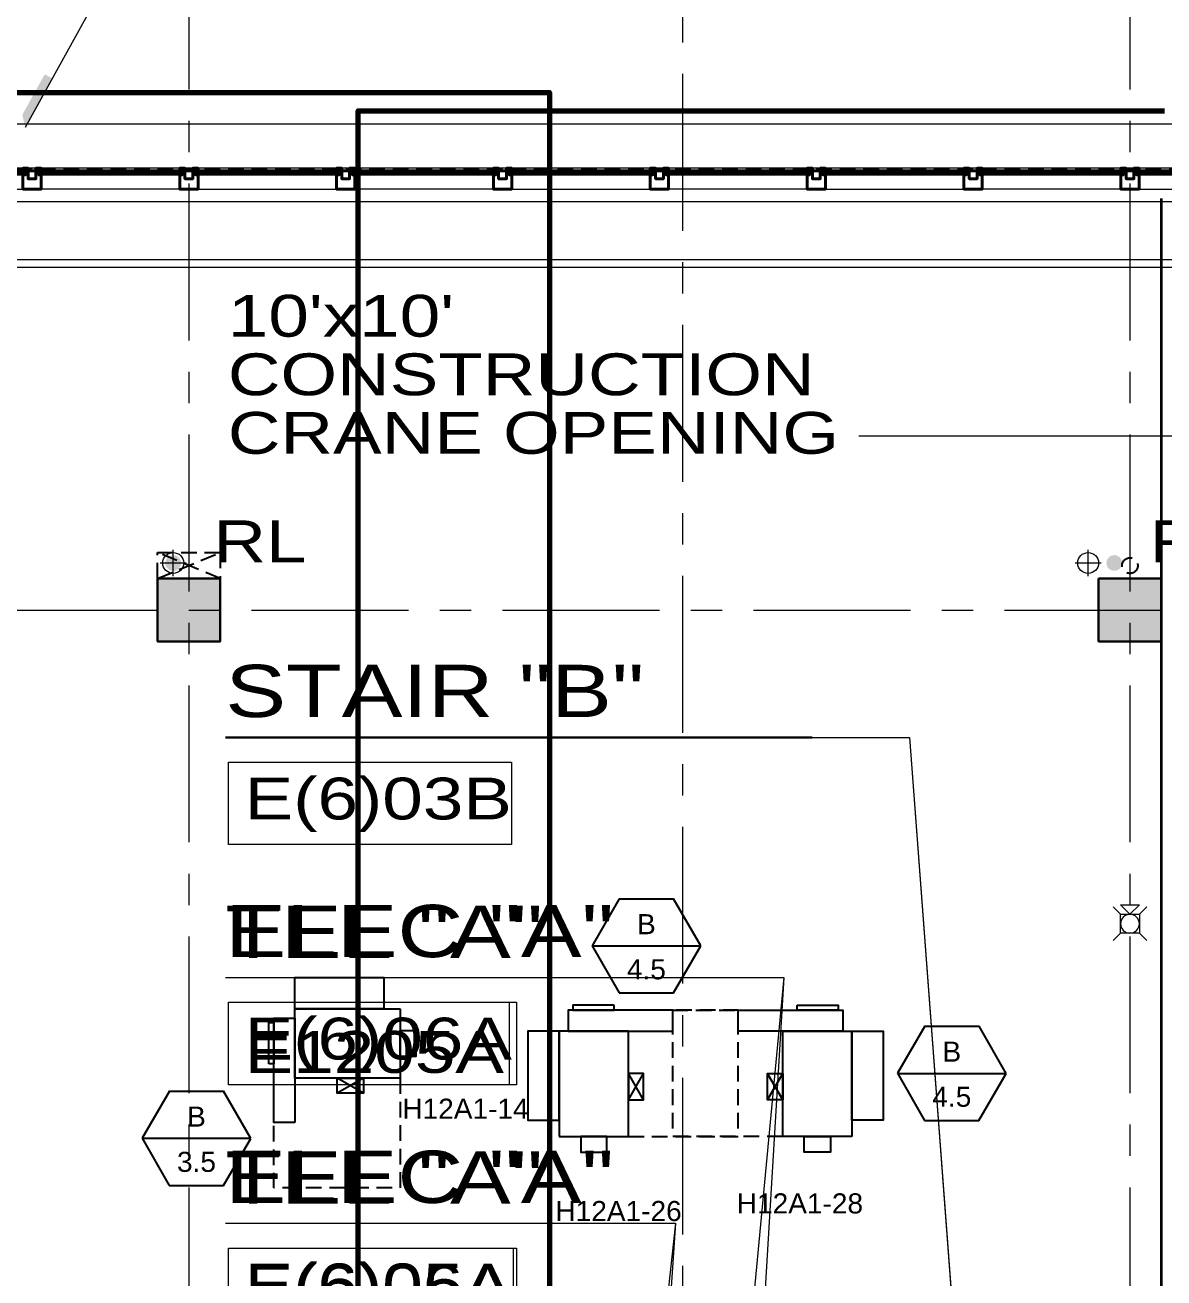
# Model space of a CAD drawing. Header units: inches. Extents: x -26575 to 27, y -11337 to 2257.
# Drawn here: x -23643.7 to -23208, y 1118.6 to 1597.9 of the extents above; entities that cross this region are included whole.
import ezdxf
from ezdxf.enums import TextEntityAlignment as Align

# ---------------------------------------------------------------- set-up
doc = ezdxf.new("R2010")
doc.units = ezdxf.units.IN
doc.header["$LTSCALE"] = 48
doc.header["$MEASUREMENT"] = 0
for name, pattern in [('A106$0$CENTER', [2, 1.25, -0.25, 0.25, -0.25]), ('A112$0$CENTER', [2, 1.25, -0.25, 0.25, -0.25]), ('HIDDEN2', [0.1875, 0.125, -0.0625]), ('NB - 12th floor_plan$0$HIDDEN2', [0.1875, 0.125, -0.0625])]:
    doc.linetypes.add(name, pattern=pattern)
for name, color, linetype in [('A106$0$A-ANNO-PATT-1-12', 8, 'Continuous'), ('A106$0$A-ANNO-PATT-2-12', 8, 'Continuous'), ('A106$0$A-ANNO-TEXT', 8, 'Continuous'), ('A106$0$A-AREA-IDEN', 8, 'Continuous'), ('A106$0$A-COLS-COL2-12', 8, 'Continuous'), ('A106$0$A-FLOR-AWNG', 8, 'Continuous'), ('A106$0$A-FLOR-SLAB', 8, 'Continuous'), ('A106$0$A-FLOR-SLEEVE', 8, 'Continuous'), ('A106$0$A-FLOR-SLEEVE-4-12', 8, 'Continuous'), ('A106$0$A-GLAZ', 8, 'Continuous'), ('A106$0$A-GRID-GRDP0-15', 8, 'Continuous'), ('A106$0$A-ROOF-LEAD-3-12', 8, 'Continuous'), ('A106$0$A-ROOF-LEAD-4-12', 8, 'Continuous'), ('A106$0$C-PROP', 8, 'Continuous'), ('A112$0$A-ANNO-IDEN', 8, 'Continuous'), ('A112$0$A-ANNO-PATT-1-12', 8, 'Continuous'), ('A112$0$A-ANNO-PATT-2-12', 8, 'Continuous'), ('A112$0$A-COLS-COL1-12', 8, 'Continuous'), ('A112$0$A-COLS-COL2-12', 8, 'Continuous'), ('A112$0$A-FLOR-AWNG', 8, 'Continuous'), ('A112$0$A-FLOR-SLAB', 8, 'Continuous'), ('A112$0$A-FLOR-SLEEVE', 8, 'Continuous'), ('A112$0$A-FLOR-SLEEVE-4-12', 8, 'Continuous'), ('A112$0$A-GLAZ', 8, 'Continuous'), ('A112$0$A-GRID-GRDP0-15', 8, 'Continuous'), ('A112$0$A-ROOF-LEAD-3-12', 8, 'A112$0$CENTER'), ('A112$0$A-ROOF-LEAD-4-12', 8, 'Continuous'), ('A112$0$C-PROP', 8, 'Continuous'), ('A612$0$A-CLNG-SFFT', 8, 'Continuous'), ('A612$0$A-COLS-COL1-12', 8, 'Continuous'), ('A612$0$A-FLOR-SLEEVE', 8, 'Continuous'), ('A612$0$br612 - Level 37', 8, 'Continuous'), ('ANNTEXT', 6, 'Continuous'), ('E-FIRE', 234, 'Continuous'), ('E-Powr-Circ', 232, 'Continuous'), ('M-HVAC-blck', 6, 'Continuous'), ('M-HVAC-clrn', 1, 'HIDDEN2'), ('M-HVAC-EQPM-FPTD', 94, 'Continuous'), ('M-HVAC-FUTR', 4, 'HIDDEN2'), ('M-HVAC-Supp', 93, 'Continuous'), ('M-HVAC-TEXT', 6, 'Continuous'), ('NB - 12th floor_plan$0$STCCOLS1', 1, 'NB - 12th floor_plan$0$HIDDEN2'), ('NB - 12th floor_plan$0$STFIN1', 1, 'NB - 12th floor_plan$0$HIDDEN2'), ('NB - 12th floor_plan$0$STPJ', 1, 'NB - 12th floor_plan$0$HIDDEN2'), ('NB - 12th floor_plan$0$STWETSTACK', 1, 'NB - 12th floor_plan$0$HIDDEN2'), ('XREF', 7, 'Continuous')]:
    doc.layers.add(name, color=color, linetype=linetype)
doc.layers.add('E-Fire-Covr', color=240, linetype='Continuous', lineweight=70, plot=False)
doc.styles.add('A106$0$Arial', font='arial.ttf', dxfattribs={"height": 0.07683851047904193})
doc.styles.add('A106$0$style-Arial', font='arial.ttf')
doc.styles.add('A112$0$Arial', font='arial.ttf', dxfattribs={"height": 0.07683851047904193})
doc.styles.add('M08', font='arial.ttf', dxfattribs={"height": 7.68})

# ---------------------------------------------------------------- blocks, each defined once
blk = doc.blocks.new('A106$0$CW10')
at = {"layer": 'A106$0$A-GLAZ', "linetype": 'Continuous', "lineweight": 40}
for p, q in [((-117.2497108100833, 5.749999999999318), (-117.2497108100833, 6.999999999999318)), ((-117.2497108100833, 6.999999999999318), (-62.74971081008334, 6.999999999999091)), ((-117.2497108100833, 5.749999999999318), (-62.74971081008334, 5.749999999999091)), ((-62.74971081008334, 5.749999999999091), (-62.74971081008334, 6.999999999999091)), ((-2.750289189909381, 7.000000000000455), (-57.25028918990574, 6.999999999998636)), ((-57.25028918990574, 5.749999999998636), (-57.25028918990574, 6.999999999998636)), ((-2.750289189909381, 5.750000000000455), (-57.25028918990574, 5.749999999998636)), ((-2.750289189909381, 5.750000000000455), (-2.750289189909381, 7.000000000000455))]:
    blk.add_line(p, q, dxfattribs=at)
at = {"layer": 'A106$0$A-GLAZ', "linetype": 'Continuous', "lineweight": 0}
for p, q in [((-117.2497108100833, 6.749999999999318), (-62.74971081008334, 6.749999999999091)), ((-117.2497108100833, 6.249999999999318), (-62.74971081008334, 6.249999999999091)), ((-2.750289189909381, 6.750000000000455), (-57.25028918990574, 6.749999999998636)), ((-2.750289189909381, 6.250000000000455), (-57.25028918990574, 6.249999999998636)), ((-3.500289189887553, 4.547473508864641e-13), (-56.50028918990574, -1.364242052659392e-12)), ((-116.4997108100833, -1.364242052659392e-12), (-63.49971081008334, -1.364242052659392e-12))]:
    blk.add_line(p, q, dxfattribs=at)
at = {"layer": 'A106$0$A-GLAZ', "linetype": 'Continuous', "lineweight": 40, "flags": 128}
for points in [[(-119.9999999999964, 3.999999999999318), (-118.4997108100833, 3.999999999999318), (-118.4997108100833, 7.999999999999318), (-116.4997108100833, 7.999999999999318), (-116.4997108100833, 7.249999999999318), (-117.4997108100833, 7.249999999999318), (-117.4997108100833, 5.499999999999318), (-116.4997108100833, 5.499999999999318), (-116.4997108100833, -1.364242052659392e-12), (-119.9999999999964, -6.821210263296962e-13)], [(-59.99999999999636, 3.999999999998636), (-61.49971081008334, 3.999999999998636), (-61.49971081008334, 7.999999999999091), (-63.49971081008334, 7.999999999999091), (-63.49971081008334, 7.249999999999091), (-62.49971081008334, 7.249999999999091), (-62.49971081008334, 5.499999999999091), (-63.49971081008334, 5.499999999999091), (-63.49971081008334, -1.364242052659392e-12), (-59.99999999999636, -1.364242052659392e-12)], [(-59.99999999999636, 3.999999999998636), (-58.50028918990574, 3.999999999998636), (-58.50028918990574, 7.999999999998636), (-56.50028918990574, 7.999999999998636), (-56.50028918990574, 7.249999999998636), (-57.50028918990574, 7.249999999998636), (-57.50028918990574, 5.499999999998636), (-56.50028918990574, 5.499999999998636), (-56.50028918990574, -1.364242052659392e-12), (-59.99999999999636, -1.364242052659392e-12)], [(0, 4.000000000000455), (-1.500289189909381, 4.000000000000455), (-1.500289189909381, 8.000000000000455), (-3.500289189887553, 8.000000000000455), (-3.500289189887553, 7.250000000000455), (-2.500289189909381, 7.250000000000455), (-2.500289189909381, 5.500000000000455), (-3.500289189887553, 5.500000000000455), (-3.500289189887553, 4.547473508864641e-13), (0, 0)]]:
    blk.add_lwpolyline(points, dxfattribs=at)
blk = doc.blocks.new('*D596', base_point=(8.205070844269358e-05, -2.758229538812884e-05))
at = {"layer": 'A106$0$A-FLOR-SLEEVE-4-12', "linetype": 'Continuous', "lineweight": 0}
for p, q in [((8.205070844269358e-05, -5.000027582295388), (8.205070844269358e-05, 4.999972417704612)), ((-4.999917949291557, -2.758229538812884e-05), (5.000082050708443, -2.758229538812884e-05))]:
    blk.add_line(p, q, dxfattribs=at)
blk = doc.blocks.new('*U595')
at = {"layer": 'A106$0$A-FLOR-SLEEVE-4-12', "linetype": 'Continuous', "lineweight": 13}
blk.add_circle((8.205070844269358e-05, -2.758229538812884e-05), 4, dxfattribs=at)
at = {"layer": 'A106$0$A-FLOR-SLEEVE-4-12', "linetype": 'Continuous', "lineweight": 0}
blk.add_blockref('*D596', (8.205070844269358e-05, -2.758229538812884e-05), dxfattribs=at)
blk = doc.blocks.new('*D358', base_point=(8.205070844269358e-05, -2.7582295274442e-05))
at = {"layer": 'A106$0$A-FLOR-SLEEVE', "linetype": 'Continuous', "lineweight": 0}
for p, q in [((8.205070844269358e-05, -5.000027582295274), (8.205070844269358e-05, 4.999972417704726)), ((-4.999917949291557, -2.7582295274442e-05), (5.000082050708443, -2.7582295274442e-05))]:
    blk.add_line(p, q, dxfattribs=at)
blk = doc.blocks.new('*U357')
at = {"layer": 'A106$0$A-FLOR-SLEEVE', "linetype": 'Continuous', "lineweight": 13}
blk.add_circle((8.205070844269358e-05, -2.7582295274442e-05), 4, dxfattribs=at)
at = {"layer": 'A106$0$A-FLOR-SLEEVE', "linetype": 'Continuous', "lineweight": 0}
blk.add_blockref('*D358', (8.205070844269358e-05, -2.7582295274442e-05), dxfattribs=at)
blk = doc.blocks.new('A106')
at = {"layer": 'A106$0$A-ROOF-LEAD-3-12', "lineweight": 13}
h = blk.add_hatch(color=256, dxfattribs=at)
edge = h.paths.add_edge_path()
edge.add_arc((-23227.02362204483, 1392.09498031496), 3, 0, 360)
at = {"layer": 'A106$0$A-ROOF-LEAD-4-12', "lineweight": 13}
h = blk.add_hatch(color=256, dxfattribs=at)
edge = h.paths.add_edge_path()
edge.add_arc((-23587.02362202229, 1392.094980312545), 3, 0, 360)
at = {"layer": 'A106$0$A-ANNO-PATT-1-12', "lineweight": 30}
blk.add_solid([(-23569.02362202471, 1362.094980312545), (-23569.02362202471, 1386.094980312545), (-23593.02362202471, 1362.094980312545), (-23593.02362202471, 1386.094980312545)], dxfattribs=at)
at = {"layer": 'A106$0$A-ANNO-PATT-2-12', "lineweight": 30}
blk.add_solid([(-23209.02362204724, 1362.094980314961), (-23209.02362204724, 1386.094980314961), (-23233.02362204724, 1362.094980314961), (-23233.02362204724, 1386.094980314961)], dxfattribs=at)
at = {"layer": 'A106$0$A-ANNO-TEXT', "lineweight": 0, "elevation": 0.2065939808429159, "flags": 128}
blk.add_lwpolyline([(-23566.12532705554, 1639.336808325805), (-23599.13401404415, 1639.336808325805), (-23643.62677322112, 1558.734687781871)], dxfattribs=at)
at = {"layer": 'A106$0$A-ANNO-TEXT', "lineweight": 0, "flags": 128}
blk.add_lwpolyline([(-23324.76697169814, 1440.668995062183), (-23179.64083511114, 1440.668995062183), (-23072.30796326033, 1278.818582632221)], dxfattribs=at)
at = {"layer": 'A106$0$A-ANNO-TEXT', "lineweight": 0, "extrusion": (0, 0, -1)}
blk.add_solid([(23643.62677322112, 1558.734687781871, -0.2065939808429159), (23633.29696849434, 1577.447938683478, -0.2065939808429159), (23644.73983500379, 1563.546830596458, -0.2065939808429159), (23636.18603179143, 1579.042715553578, -0.2065939808429159)], dxfattribs=at)
at = {"layer": 'A106$0$A-AREA-IDEN', "lineweight": 30}
blk.add_line((-23567.0736999325, 1325.378514688724, 0.2065939808425978), (-23342.53792936378, 1325.378514688724, 0.2065939808425978), dxfattribs=at)
at = {"layer": 'A106$0$A-AREA-IDEN', "lineweight": 13}
for p, q in [((-23567.0736999325, 1233.539337941304, 0.2065939808425978), (-23433.49220289039, 1233.539337941304, 0.2065939808425978)), ((-23567.0736999325, 1139.502006253713, 0.2065939808425978), (-23410.8926349838, 1139.502006253713, 0.2065939808425978))]:
    blk.add_line(p, q, dxfattribs=at)
at = {"layer": 'A106$0$A-AREA-IDEN', "lineweight": 0, "flags": 128}
for points, elevation in [([(-23342.53792936378, 1325.378514688724), (-23305.42038472438, 1325.378514688724), (-23278.45900245611, 967.6140225672042)], 0.2065939808425978), ([(-23421.53208660358, 1233.539337941304), (-23353.44675550883, 1233.539337941304), (-23393.907546034, 805.6000885167535)], 0.2065939808425978), ([(-23410.8926349838, 1139.502006253713), (-23394.88123316397, 1139.516325232569), (-23423.75495668084, 874.7673754198125)], 0.2065939808570732)]:
    blk.add_lwpolyline(points, dxfattribs=dict(at, elevation=elevation))
at = {"layer": 'A106$0$A-AREA-IDEN', "lineweight": 13}
for points in [[(-23565.87389678289, 1315.861782405259, 0.2065939808425978), (-23457.65717824138, 1315.861782405259, 0.2065939808425978), (-23457.65717824138, 1284.332254846204, 0.2065939808425978), (-23565.87389678289, 1284.332254846204, 0.2065939808425978)], [(-23565.87389678289, 1224.02260565784, 0.2065939808425978), (-23458.52652955904, 1224.02260565784, 0.2065939808425978), (-23458.52652955904, 1192.493078098784, 0.2065939808425978), (-23565.87389678289, 1192.493078098784, 0.2065939808425978)], [(-23565.87389678289, 1129.985273970248, 0.2065939808425978), (-23456.9399634043, 1129.985273970248, 0.2065939808425978), (-23456.9399634043, 1098.455746411193, 0.2065939808425978), (-23565.87389678289, 1098.455746411193, 0.2065939808425978)]]:
    blk.add_3dface(points, dxfattribs=at)
at = {"layer": 'A106$0$A-COLS-COL2-12', "lineweight": 30}
blk.add_3dface([(-23233.02362204724, 1386.09498031496), (-23209.02362204724, 1386.09498031496), (-23209.02362204724, 1362.09498031496), (-23233.02362204724, 1362.09498031496)], dxfattribs=at)
at = {"layer": 'A106$0$A-FLOR-AWNG', "lineweight": 0}
blk.add_line((-24033.73955077668, 1560.094924646069), (-21043.11739605272, 1560.094924646098), dxfattribs=at)
at = {"layer": 'A106$0$A-FLOR-SLAB', "lineweight": 0, "flags": 128}
blk.add_lwpolyline([(-23869.27306754608, 1530.34749504837), (-21072.77392211724, 1530.344907071458), (-21072.77392211724, -6.154496974105343), (-22489.27361117521, -6.154496974106298), (-22489.27361091716, 53.84483676237799), (-22872.77363294808, 53.84483676237801), (-22872.77363293029, -6.154496971624019), (-24409.27195154976, -6.154496971624022)], dxfattribs=at)
at = {"layer": 'A106$0$A-GLAZ', "lineweight": 0}
blk.add_line((-21060.02393512248, 1543.094924646097), (-23882.02544172002, 1543.099062526824), dxfattribs=at)
at = {"layer": 'A106$0$A-GRID-GRDP0-15', "linetype": 'A106$0$CENTER', "lineweight": 0}
for p, q in [((-23581.02362203524, 2113.236184367351), (-23581.02362198513, -676.905219268502)), ((-23392.03365351819, 367.1574136608535), (-23392.03365351819, 2113.236184367352)), ((-23221.02362203524, 2113.236184367351), (-23221.02362198513, -676.9055080903597)), ((-23941.02362202447, 1374.094980312545), (-20364.93221050551, 1374.094980312545))]:
    blk.add_line(p, q, dxfattribs=at)
at = {"layer": 'A106$0$C-PROP', "lineweight": 40, "flags": 128}
for points in [[(-25004.54371020464, -676.9040772026252), (-24022.02391113202, 1542.094997091129), (-21061.02391113202, 1542.094997091129), (-21061.02391113202, -676.9042077866465)], [(-24808.14020356765, -233.3311336071026), (-24022.02391113202, 1542.094997091129), (-21061.02391113202, 1542.094997091129), (-21061.02391113202, -229.3215451528839)]]:
    blk.add_lwpolyline(points, dxfattribs=at)
at = {"layer": 'A106$0$A-FLOR-SLEEVE', "lineweight": 13}
blk.add_blockref('*U357', (-23237.02370409554, 1392.095007897256), dxfattribs=at)
at = {"layer": 'A106$0$A-FLOR-SLEEVE-4-12', "lineweight": 13}
blk.add_blockref('*U595', (-23587.023704073, 1392.09500789484), dxfattribs=at)
at = {"layer": 'A106$0$A-GLAZ', "lineweight": 40}
for p in [(-23581.02422431234, 1535.097521414868), (-23461.02480269217, 1535.09752141487), (-23341.025381072, 1535.097521414872), (-23221.02595945182, 1535.097521414872), (-23101.02653783164, 1535.097521414873)]:
    blk.add_blockref('A106$0$CW10', p, dxfattribs=at)
at = {"layer": 'A106$0$A-ANNO-TEXT', "lineweight": 13, "style": 'A106$0$style-Arial', "width": 1.246875153404916}
for s, p in [("10'x10'", (-23566.12532705554, 1478.664938699709, 0.2065939808429159)), ('CONSTRUCTION ', (-23566.12532705554, 1456.264941455615, 0.2065939808429159)), ('CRANE OPENING', (-23566.12532705554, 1433.86494421152, 0.2065939808429159))]:
    blk.add_text(s, height=15.99999803149606, dxfattribs=at).set_placement(p)
for p in [(-23571.63480816223, 1408.388427614577, 0.2065939808425353), (-23213.52644952593, 1408.388427614577, 0.2065939808425353)]:
    blk.add_text('RL', height=15.99999803149606, dxfattribs=at).set_placement(p, align=Align.TOP_LEFT)
at = {"layer": 'A106$0$A-AREA-IDEN', "lineweight": 30, "style": 'A106$0$style-Arial', "width": 1.246875153404916}
blk.add_text('E(6)03B', height=15.99999803149606, dxfattribs=at).set_placement((-23559.68984166479, 1293.974971381637, 0.2065939808425978))
at = {"layer": 'A106$0$A-AREA-IDEN', "lineweight": 13, "style": 'A106$0$style-Arial', "width": 1.246875153404916}
for s, p in [('E(6)06A', (-23559.68984166479, 1202.135794634217, 0.2065939808425978)), ('E(6)05A', (-23559.68984166479, 1108.098462946626, 0.2065939808425978))]:
    blk.add_text(s, height=15.99999803149606, dxfattribs=at).set_placement(p)
at = {"layer": 'A106$0$A-AREA-IDEN', "lineweight": 30, "insert": (-23567.07468418447, 1332.857518625732, 0.2065939808425978), "char_height": 19.99999606299212, "attachment_point": 7, "line_spacing_factor": 0.5999999999999999, "style": 'A106$0$Arial'}
blk.add_mtext('\\H1x;\\W1.24688;STAIR "B"', dxfattribs=at)
at = {"layer": 'A106$0$A-AREA-IDEN', "lineweight": 13, "char_height": 19.99999606299212, "attachment_point": 7, "line_spacing_factor": 0.5999999999999999, "style": 'A106$0$Arial'}
for s, insert in [('\\H1x;\\W1.24688;TEL "A"', (-23567.07468418447, 1241.018341878312, 0.2065939808425978)), ('\\H1x;\\W1.24688;ELEC "A"', (-23567.07468418447, 1146.981010190721, 0.2065939808425978))]:
    blk.add_mtext(s, dxfattribs=dict(at, insert=insert))
blk = doc.blocks.new('A112')
at = {"layer": 'A112$0$A-ROOF-LEAD-3-12', "lineweight": 13}
h = blk.add_hatch(color=256, dxfattribs=at)
edge = h.paths.add_edge_path()
edge.add_arc((-23227.02362204483, 1392.09498031496), 3, 0, 360)
at = {"layer": 'A112$0$A-ROOF-LEAD-4-12', "lineweight": 13}
h = blk.add_hatch(color=256, dxfattribs=at)
edge = h.paths.add_edge_path()
edge.add_arc((-23587.02362202229, 1392.094980312545), 3, 0, 360)
at = {"layer": 'A112$0$A-ANNO-IDEN', "lineweight": 13}
for p, q in [((-23567.0736999325, 1233.539337941304, 0.2065939808425978), (-23410.8926349838, 1233.539337941304, 0.2065939808425978)), ((-23567.0736999325, 1139.502006253713, 0.2065939808425978), (-23433.49220289039, 1139.502006253713, 0.2065939808425978))]:
    blk.add_line(p, q, dxfattribs=at)
at = {"layer": 'A112$0$A-ANNO-IDEN', "lineweight": 0, "flags": 128}
for points, elevation in [([(-23342.53792936378, 1325.378514688724), (-23305.42038472438, 1325.378514688724), (-23280.46378575737, 994.2165265654883)], 0.2065939808425978), ([(-23421.53208660358, 1233.539337941304), (-23353.44675550883, 1233.539337941304), (-23379.17966888741, 804.2075975197023)], 0.206593980842783), ([(-23410.8926349838, 1139.502006253713), (-23394.88123316397, 1139.516325232569), (-23412.2346805081, 884.0481422699012)], 0.2065939808571998)]:
    blk.add_lwpolyline(points, dxfattribs=dict(at, elevation=elevation))
at = {"layer": 'A112$0$A-ANNO-IDEN', "lineweight": 13}
for points in [[(-23565.87389678289, 1224.02260565784, 0.2065939808425978), (-23455.70449661378, 1224.02260565784, 0.2065939808426623), (-23455.70449661378, 1192.493078098785, 0.2065939808426623), (-23565.87389678289, 1192.493078098785, 0.2065939808425978)], [(-23565.87389678289, 1129.985273970248, 0.2065939808425978), (-23455.70449661378, 1129.985273970248, 0.2065939808426623), (-23455.70449661378, 1098.455746411193, 0.2065939808426623), (-23565.87389678289, 1098.455746411193, 0.2065939808425978)]]:
    blk.add_3dface(points, dxfattribs=at)
at = {"layer": 'A112$0$A-ANNO-PATT-1-12', "lineweight": 30}
blk.add_solid([(-23569.02362202471, 1362.094980312545), (-23569.02362202471, 1386.094980312545), (-23593.02362202471, 1362.094980312545), (-23593.02362202471, 1386.094980312545)], dxfattribs=at)
at = {"layer": 'A112$0$A-ANNO-PATT-2-12', "lineweight": 30}
blk.add_solid([(-23209.02362204724, 1362.094980314961), (-23209.02362204724, 1386.094980314961), (-23233.02362204724, 1362.094980314961), (-23233.02362204724, 1386.094980314961)], dxfattribs=at)
at = {"layer": 'A112$0$A-COLS-COL1-12', "lineweight": 30}
blk.add_3dface([(-23593.02362202471, 1386.094980312545), (-23569.02362202471, 1386.094980312545), (-23569.02362202471, 1362.094980312545), (-23593.02362202471, 1362.094980312545)], dxfattribs=at)
at = {"layer": 'A112$0$A-COLS-COL2-12', "lineweight": 30}
blk.add_3dface([(-23233.02362204724, 1386.09498031496), (-23209.02362204724, 1386.09498031496), (-23209.02362204724, 1362.09498031496), (-23233.02362204724, 1362.09498031496)], dxfattribs=at)
at = {"layer": 'A112$0$A-FLOR-AWNG', "lineweight": 0}
blk.add_line((-24033.73955077668, 1560.094924646069), (-21043.11739605272, 1560.094924646098), dxfattribs=at)
at = {"layer": 'A112$0$A-FLOR-SLAB', "lineweight": 0, "flags": 128}
blk.add_lwpolyline([(-23869.27306754608, 1530.34749504837), (-21072.77392211724, 1530.344907071458), (-21072.77392211724, -6.154496974105343), (-22489.27361117521, -6.154496974106298), (-22489.27361091716, 53.84483676237799), (-22872.77363294808, 53.84483676237801), (-22872.77363293029, -6.154496971624019), (-24409.27195154976, -6.154496971624022)], dxfattribs=at)
at = {"layer": 'A112$0$A-FLOR-SLEEVE', "lineweight": 0}
for p, q in [((-23237.02362204483, 1387.09498031496), (-23237.02362204483, 1397.09498031496)), ((-23242.02362204483, 1392.09498031496), (-23232.02362204483, 1392.09498031496))]:
    blk.add_line(p, q, dxfattribs=at)
at = {"layer": 'A112$0$A-FLOR-SLEEVE', "lineweight": 13}
blk.add_circle((-23237.02362204483, 1392.09498031496), 4, dxfattribs=at)
at = {"layer": 'A112$0$A-FLOR-SLEEVE-4-12', "lineweight": 0}
for p, q in [((-23587.02362202229, 1387.094980312545), (-23587.02362202229, 1397.094980312545)), ((-23592.02362202229, 1392.094980312545), (-23582.02362202229, 1392.094980312545))]:
    blk.add_line(p, q, dxfattribs=at)
at = {"layer": 'A112$0$A-FLOR-SLEEVE-4-12', "lineweight": 13}
blk.add_circle((-23587.02362202229, 1392.094980312545), 4, dxfattribs=at)
at = {"layer": 'A112$0$A-GLAZ', "lineweight": 0}
for p, q in [((-21060.02393512248, 1543.094924646097), (-23882.02544172002, 1543.099062526824)), ((-23583.77451350225, 1541.847521414868), (-23638.27451350225, 1541.847521414867)), ((-23583.77451350225, 1541.347521414868), (-23638.27451350225, 1541.347521414867)), ((-23578.27451350225, 1541.84752141487), (-23523.77451350225, 1541.84752141487)), ((-23578.27451350225, 1541.34752141487), (-23523.77451350225, 1541.34752141487)), ((-23463.77509188208, 1541.847521414871), (-23518.27509188207, 1541.847521414869)), ((-23463.77509188208, 1541.347521414871), (-23518.27509188207, 1541.347521414869)), ((-23458.27509188208, 1541.847521414871), (-23403.77509188208, 1541.847521414871)), ((-23458.27509188208, 1541.347521414871), (-23403.77509188208, 1541.347521414871)), ((-23343.7756702619, 1541.847521414872), (-23398.2756702619, 1541.84752141487)), ((-23343.7756702619, 1541.347521414872), (-23398.2756702619, 1541.34752141487)), ((-23338.2756702619, 1541.847521414872), (-23283.7756702619, 1541.847521414871)), ((-23338.2756702619, 1541.347521414872), (-23283.7756702619, 1541.347521414871)), ((-23223.77624864173, 1541.847521414873), (-23278.27624864172, 1541.847521414871)), ((-23223.77624864173, 1541.347521414873), (-23278.27624864172, 1541.347521414871)), ((-23218.27624864173, 1541.847521414873), (-23163.77624864173, 1541.847521414872)), ((-23218.27624864173, 1541.347521414873), (-23163.77624864173, 1541.347521414872)), ((-23584.52451350223, 1535.097521414868), (-23637.52451350225, 1535.097521414867)), ((-23577.52451350225, 1535.097521414869), (-23524.52451350225, 1535.097521414869)), ((-23464.52509188206, 1535.097521414871), (-23517.52509188207, 1535.097521414869)), ((-23457.52509188208, 1535.09752141487), (-23404.52509188208, 1535.09752141487)), ((-23344.52567026188, 1535.097521414872), (-23397.5256702619, 1535.09752141487)), ((-23337.5256702619, 1535.097521414871), (-23284.5256702619, 1535.097521414871)), ((-23224.52624864171, 1535.097521414873), (-23277.52624864172, 1535.097521414871)), ((-23217.52624864173, 1535.097521414872), (-23164.52624864173, 1535.097521414872))]:
    blk.add_line(p, q, dxfattribs=at)
at = {"layer": 'A112$0$A-GLAZ', "lineweight": 40}
for p, q in [((-23583.77451350225, 1542.097521414868), (-23638.27451350225, 1542.097521414867)), ((-23638.27451350225, 1540.847521414867), (-23638.27451350225, 1542.097521414867)), ((-23583.77451350225, 1540.847521414868), (-23638.27451350225, 1540.847521414867)), ((-23583.77451350225, 1540.847521414868), (-23583.77451350225, 1542.097521414868)), ((-23578.27451350225, 1540.84752141487), (-23578.27451350225, 1542.09752141487)), ((-23578.27451350225, 1542.09752141487), (-23523.77451350225, 1542.09752141487)), ((-23578.27451350225, 1540.84752141487), (-23523.77451350225, 1540.84752141487)), ((-23523.77451350225, 1540.84752141487), (-23523.77451350225, 1542.09752141487)), ((-23463.77509188208, 1542.097521414871), (-23518.27509188207, 1542.097521414869)), ((-23518.27509188207, 1540.847521414869), (-23518.27509188207, 1542.097521414869)), ((-23463.77509188208, 1540.847521414871), (-23518.27509188207, 1540.847521414869)), ((-23463.77509188208, 1540.847521414871), (-23463.77509188208, 1542.097521414871)), ((-23458.27509188208, 1540.847521414871), (-23458.27509188208, 1542.097521414871)), ((-23458.27509188208, 1542.097521414871), (-23403.77509188208, 1542.097521414871)), ((-23458.27509188208, 1540.847521414871), (-23403.77509188208, 1540.847521414871)), ((-23403.77509188208, 1540.847521414871), (-23403.77509188208, 1542.097521414871)), ((-23343.7756702619, 1542.097521414872), (-23398.2756702619, 1542.09752141487)), ((-23398.2756702619, 1540.84752141487), (-23398.2756702619, 1542.09752141487)), ((-23343.7756702619, 1540.847521414872), (-23398.2756702619, 1540.84752141487)), ((-23343.7756702619, 1540.847521414872), (-23343.7756702619, 1542.097521414872)), ((-23338.2756702619, 1540.847521414872), (-23338.2756702619, 1542.097521414872)), ((-23338.2756702619, 1542.097521414872), (-23283.7756702619, 1542.097521414871)), ((-23338.2756702619, 1540.847521414872), (-23283.7756702619, 1540.847521414871)), ((-23283.7756702619, 1540.847521414871), (-23283.7756702619, 1542.097521414871)), ((-23223.77624864173, 1542.097521414873), (-23278.27624864172, 1542.097521414871)), ((-23278.27624864172, 1540.847521414871), (-23278.27624864172, 1542.097521414871)), ((-23223.77624864173, 1540.847521414873), (-23278.27624864172, 1540.847521414871)), ((-23223.77624864173, 1540.847521414873), (-23223.77624864173, 1542.097521414873)), ((-23218.27624864173, 1540.847521414873), (-23218.27624864173, 1542.097521414873)), ((-23218.27624864173, 1542.097521414873), (-23163.77624864173, 1542.097521414872)), ((-23218.27624864173, 1540.847521414873), (-23163.77624864173, 1540.847521414872))]:
    blk.add_line(p, q, dxfattribs=at)
at = {"layer": 'A112$0$A-GLAZ', "lineweight": 40, "flags": 128}
for points in [[(-23641.02422431234, 1539.097521414867), (-23642.52393512243, 1539.097521414867), (-23642.52393512243, 1543.097521414867), (-23644.52393512243, 1543.097521414867), (-23644.52393512243, 1542.347521414867), (-23643.52393512243, 1542.347521414867), (-23643.52393512243, 1540.597521414867), (-23644.52393512243, 1540.597521414867), (-23644.52393512243, 1535.097521414867), (-23641.02422431234, 1535.097521414867)], [(-23641.02422431234, 1539.097521414867), (-23639.52451350225, 1539.097521414867), (-23639.52451350225, 1543.097521414867), (-23637.52451350225, 1543.097521414867), (-23637.52451350225, 1542.347521414867), (-23638.52451350225, 1542.347521414867), (-23638.52451350225, 1540.597521414867), (-23637.52451350225, 1540.597521414867), (-23637.52451350225, 1535.097521414867), (-23641.02422431234, 1535.097521414867)], [(-23581.02422431234, 1539.097521414868), (-23582.52451350225, 1539.097521414868), (-23582.52451350225, 1543.097521414868), (-23584.52451350223, 1543.097521414868), (-23584.52451350223, 1542.347521414868), (-23583.52451350225, 1542.347521414868), (-23583.52451350225, 1540.597521414868), (-23584.52451350223, 1540.597521414868), (-23584.52451350223, 1535.097521414868), (-23581.02422431234, 1535.097521414868)], [(-23581.02480269217, 1539.09752141487), (-23579.52451350225, 1539.09752141487), (-23579.52451350225, 1543.09752141487), (-23577.52451350225, 1543.09752141487), (-23577.52451350225, 1542.34752141487), (-23578.52451350225, 1542.34752141487), (-23578.52451350225, 1540.59752141487), (-23577.52451350225, 1540.59752141487), (-23577.52451350225, 1535.097521414869), (-23581.02480269217, 1535.09752141487)], [(-23521.02480269217, 1539.097521414869), (-23522.52451350225, 1539.097521414869), (-23522.52451350225, 1543.09752141487), (-23524.52451350225, 1543.09752141487), (-23524.52451350225, 1542.34752141487), (-23523.52451350225, 1542.34752141487), (-23523.52451350225, 1540.59752141487), (-23524.52451350225, 1540.59752141487), (-23524.52451350225, 1535.097521414869), (-23521.02480269217, 1535.097521414869)], [(-23521.02480269217, 1539.097521414869), (-23519.52509188207, 1539.097521414869), (-23519.52509188207, 1543.097521414869), (-23517.52509188207, 1543.097521414869), (-23517.52509188207, 1542.347521414869), (-23518.52509188207, 1542.347521414869), (-23518.52509188207, 1540.597521414869), (-23517.52509188207, 1540.597521414869), (-23517.52509188207, 1535.097521414869), (-23521.02480269217, 1535.097521414869)], [(-23461.02480269217, 1539.097521414871), (-23462.52509188208, 1539.097521414871), (-23462.52509188208, 1543.097521414871), (-23464.52509188206, 1543.097521414871), (-23464.52509188206, 1542.347521414871), (-23463.52509188208, 1542.347521414871), (-23463.52509188208, 1540.597521414871), (-23464.52509188206, 1540.597521414871), (-23464.52509188206, 1535.097521414871), (-23461.02480269217, 1535.09752141487)], [(-23461.02538107199, 1539.097521414871), (-23459.52509188208, 1539.097521414871), (-23459.52509188208, 1543.097521414871), (-23457.52509188208, 1543.097521414871), (-23457.52509188208, 1542.347521414871), (-23458.52509188208, 1542.347521414871), (-23458.52509188208, 1540.597521414871), (-23457.52509188208, 1540.597521414871), (-23457.52509188208, 1535.09752141487), (-23461.02538107199, 1535.097521414871)], [(-23401.02538107199, 1539.09752141487), (-23402.52509188208, 1539.09752141487), (-23402.52509188208, 1543.097521414871), (-23404.52509188208, 1543.097521414871), (-23404.52509188208, 1542.347521414871), (-23403.52509188208, 1542.347521414871), (-23403.52509188208, 1540.597521414871), (-23404.52509188208, 1540.597521414871), (-23404.52509188208, 1535.09752141487), (-23401.02538107199, 1535.09752141487)], [(-23401.02538107199, 1539.09752141487), (-23399.5256702619, 1539.09752141487), (-23399.5256702619, 1543.09752141487), (-23397.5256702619, 1543.09752141487), (-23397.5256702619, 1542.34752141487), (-23398.5256702619, 1542.34752141487), (-23398.5256702619, 1540.59752141487), (-23397.5256702619, 1540.59752141487), (-23397.5256702619, 1535.09752141487), (-23401.02538107199, 1535.09752141487)], [(-23341.025381072, 1539.097521414872), (-23342.5256702619, 1539.097521414872), (-23342.5256702619, 1543.097521414872), (-23344.52567026188, 1543.097521414872), (-23344.52567026188, 1542.347521414872), (-23343.5256702619, 1542.347521414872), (-23343.5256702619, 1540.597521414872), (-23344.52567026188, 1540.597521414872), (-23344.52567026188, 1535.097521414872), (-23341.025381072, 1535.097521414872)], [(-23341.02595945181, 1539.097521414872), (-23339.5256702619, 1539.097521414872), (-23339.5256702619, 1543.097521414872), (-23337.5256702619, 1543.097521414872), (-23337.5256702619, 1542.347521414872), (-23338.5256702619, 1542.347521414872), (-23338.5256702619, 1540.597521414872), (-23337.5256702619, 1540.597521414872), (-23337.5256702619, 1535.097521414871), (-23341.02595945181, 1535.097521414872)], [(-23281.02595945181, 1539.097521414871), (-23282.5256702619, 1539.097521414871), (-23282.5256702619, 1543.097521414871), (-23284.5256702619, 1543.097521414871), (-23284.5256702619, 1542.347521414871), (-23283.5256702619, 1542.347521414871), (-23283.5256702619, 1540.597521414871), (-23284.5256702619, 1540.597521414871), (-23284.5256702619, 1535.097521414871), (-23281.02595945181, 1535.097521414871)], [(-23281.02595945181, 1539.097521414871), (-23279.52624864172, 1539.097521414871), (-23279.52624864172, 1543.097521414871), (-23277.52624864172, 1543.097521414871), (-23277.52624864172, 1542.347521414871), (-23278.52624864172, 1542.347521414871), (-23278.52624864172, 1540.597521414871), (-23277.52624864172, 1540.597521414871), (-23277.52624864172, 1535.097521414871), (-23281.02595945181, 1535.097521414871)], [(-23221.02595945182, 1539.097521414873), (-23222.52624864173, 1539.097521414873), (-23222.52624864173, 1543.097521414873), (-23224.52624864171, 1543.097521414873), (-23224.52624864171, 1542.347521414873), (-23223.52624864173, 1542.347521414873), (-23223.52624864173, 1540.597521414873), (-23224.52624864171, 1540.597521414873), (-23224.52624864171, 1535.097521414873), (-23221.02595945182, 1535.097521414872)], [(-23221.02653783164, 1539.097521414873), (-23219.52624864173, 1539.097521414873), (-23219.52624864173, 1543.097521414873), (-23217.52624864173, 1543.097521414873), (-23217.52624864173, 1542.347521414873), (-23218.52624864173, 1542.347521414873), (-23218.52624864173, 1540.597521414873), (-23217.52624864173, 1540.597521414873), (-23217.52624864173, 1535.097521414872), (-23221.02653783164, 1535.097521414873)]]:
    blk.add_lwpolyline(points, dxfattribs=at)
at = {"layer": 'A112$0$A-GRID-GRDP0-15', "linetype": 'A112$0$CENTER', "lineweight": 0}
for p, q in [((-23581.02362203524, 2113.236184367351), (-23581.02362198513, -676.905219268502)), ((-23392.03365351819, 367.1574136608535), (-23392.03365351819, 2113.236184367352)), ((-23221.02362203524, 2113.236184367351), (-23221.02362198513, -676.9055080903597)), ((-23941.02362202447, 1374.094980312545), (-20364.93221050551, 1374.094980312545))]:
    blk.add_line(p, q, dxfattribs=at)
at = {"layer": 'A112$0$C-PROP', "lineweight": 40, "flags": 128}
blk.add_lwpolyline([(-25004.54371020464, -676.9040772026252), (-24022.02391113202, 1542.094997091129), (-21061.02391113202, 1542.094997091129), (-21061.02391113202, -676.9042077866465)], dxfattribs=at)
at = {"layer": 'A112$0$A-ANNO-IDEN', "lineweight": 13, "attachment_point": 7, "style": 'A112$0$Arial'}
for s, insert, char_height, line_spacing_factor in [('\\H1x;\\W1.24688;ELEC "A"', (-23567.07468418447, 1241.018341878312, 0.2065939808425978), 19.99999606299212, 0.5999999999999999), ('\\H1x;\\W1.24688;E1205A', (-23559.68984166479, 1196.802461957052, 0.2065939808425978), 15.99999803149606, 0.6), ('\\H1x;\\W1.24688;TEL "A"', (-23567.07468418447, 1146.981010190721, 0.2065939808425978), 19.99999606299212, 0.5999999999999999), ('\\H1x;\\W1.24688;E(6)06A', (-23559.68984166479, 1102.765130269461, 0.2065939808425978), 15.99999803149606, 0.6)]:
    blk.add_mtext(s, dxfattribs=dict(at, insert=insert, char_height=char_height, line_spacing_factor=line_spacing_factor))
blk = doc.blocks.new('A612')
at = {"layer": 'A612$0$A-CLNG-SFFT', "lineweight": 0}
for p, q in [((-21095.02391113202, 1508.09499709113, -1.759354899907626e-08), (-23847.02311746856, 1508.09499709113, -1.759354899907626e-08)), ((-21098.02391113202, 1505.094997091129, -1.759354899907626e-08), (-23844.02312228831, 1505.094997091129, -1.759354899907626e-08))]:
    blk.add_line(p, q, dxfattribs=at)
at = {"layer": 'A612$0$A-COLS-COL1-12', "lineweight": 30}
blk.add_3dface([(-23593.02362202471, 1386.094980312545), (-23569.02362202471, 1386.094980312545), (-23569.02362202471, 1362.094980312545), (-23593.02362202471, 1362.094980312545)], dxfattribs=at)
at = {"layer": 'A612$0$A-FLOR-SLEEVE', "lineweight": 0}
for p, q in [((-23237.02362204483, 1387.09498031496), (-23237.02362204483, 1397.09498031496)), ((-23242.02362204483, 1392.09498031496), (-23232.02362204483, 1392.09498031496))]:
    blk.add_line(p, q, dxfattribs=at)
at = {"layer": 'A612$0$A-FLOR-SLEEVE', "lineweight": 13}
blk.add_circle((-23237.02362204483, 1392.09498031496), 4, dxfattribs=at)
at = {"layer": 'A612$0$br612 - Level 37', "lineweight": 0, "extrusion": (0, 0, -1)}
for p, q in [((-23224.6267673175, 1257.694980306536), (-23227.48488320745, 1260.55309619649)), ((-23224.6267673175, 1261.294980315547), (-23217.42676732951, 1261.294980315547)), ((-23221.02676732351, 1257.694980306536), (-23224.6267673175, 1261.294980315547)), ((-23221.02676732351, 1257.694980306536), (-23217.42676732951, 1261.294980315547)), ((-23217.42676732951, 1257.694980306536), (-23214.56865143956, 1260.55309619649)), ((-23224.6267673175, 1250.494980318553), (-23227.48488320745, 1247.636864428596)), ((-23217.42676732951, 1250.494980318553), (-23214.56865143956, 1247.636864428596))]:
    blk.add_line(p, q, dxfattribs=at)
blk.add_circle((23221.02676732351, 1254.094980312545), 3.600000000062619, dxfattribs=at)
at = {"layer": 'A612$0$br612 - Level 37', "lineweight": 0}
blk.add_3dface([(-23224.6267673175, 1257.694980306536), (-23217.42676732951, 1257.694980306536), (-23217.42676732951, 1250.494980318553), (-23224.6267673175, 1250.494980318553)], dxfattribs=at)
blk = doc.blocks.new('NB - 12th floor_plan')
at = {"layer": 'NB - 12th floor_plan$0$STCCOLS1'}
for points in [[(-23593.02362202471, 1386.094980312545), (-23569.02362202471, 1386.094980312545), (-23569.02362202471, 1362.094980312545), (-23593.02362202471, 1362.094980312545)], [(-23233.02362204724, 1386.09498031496), (-23209.02362204724, 1386.09498031496), (-23209.02362204724, 1362.09498031496), (-23233.02362204724, 1362.09498031496)]]:
    blk.add_lwpolyline(points, close=True, dxfattribs=at)
at = {"layer": 'NB - 12th floor_plan$0$STFIN1', "elevation": 5.295681584822403e-09}
blk.add_lwpolyline([(-24599.08042261023, 241.3118248386904), (-24088.94731435769, 1393.419774387974), (-23923.44469272404, 1320.139185737236), (-23881.02365808753, 1362.094318686083), (-23881.02365808753, 1543.096932049823), (-21060.02391113202, 1543.096932049823), (-21060.02391113202, -18.90450795932387), (-22502.02362182196, -18.90450795932388)], dxfattribs=at)
at = {"layer": 'NB - 12th floor_plan$0$STPJ', "const_width": 1}
blk.add_lwpolyline([(-23209.02362204724, 1531.597089042586), (-23209.02362204724, 1005.383243364111), (-23207.02388559365, 1005.383243364111)], dxfattribs=at)
at = {"layer": 'NB - 12th floor_plan$0$STWETSTACK'}
for p, q in [((-23593.02362202471, 1386.094980312545), (-23569.02362202471, 1396.09489688227)), ((-23569.02362202471, 1386.094980312545), (-23593.02362202471, 1396.09489688227))]:
    blk.add_line(p, q, dxfattribs=at)
blk.add_lwpolyline([(-23569.02362202471, 1386.094980312545), (-23593.02362202471, 1386.094980312545), (-23593.02362202471, 1396.09489688227), (-23569.02362202471, 1396.09489688227)], close=True, dxfattribs=at)
blk.add_circle((-23221.02362204481, 1391.094938600839), 3, dxfattribs=at)
blk = doc.blocks.new('*U164')
at = {"layer": 'E-Fire-Covr'}
blk.add_lwpolyline([(10.15365277352731, 321.9999999999999), (318, 321.9999999999999), (318, -314.0000000000001), (-318, -314.0000000000001), (-318, 321.9999999999999), (-9.514662369719645, 321.9999999999999)], dxfattribs=at)
blk = doc.blocks.new('A$C4BF10DA9')
at = {"layer": 'E-Powr-Circ'}
for p, q in [((20.00000296295684, 42.00000089890455), (30.00000296295684, 36.25000089890455)), ((20.00000296295684, 36.25000089890455), (30.00000296295684, 42.00000089890455))]:
    blk.add_line(p, q, dxfattribs=at)
at = {"layer": 'M-HVAC-clrn', "flags": 128}
blk.add_lwpolyline([(6.000002962956842, 42.00000089890455), (6.000002962956842, 8.989045454654843e-07), (54.25000296295684, 8.989045454654843e-07), (54.25000296295684, 25.00000089890455)], dxfattribs=at)
at = {"layer": 'M-HVAC-EQPM-FPTD'}
for p, q in [((6.000002962956842, 68.50000089890455), (6.000002962956842, 42.00000089890455)), ((46.25000296295684, 68.50000089890455), (6.000002962956842, 68.50000089890455)), ((46.25000296295684, 42.00000089890455), (46.25000296295684, 68.50000089890455)), ((6.000002962956842, 42.00000089890455), (46.25000296295684, 42.00000089890455))]:
    blk.add_line(p, q, dxfattribs=at)
for points in [[(12.25000296295684, 68.50000089890455), (46.25000296295684, 68.50000089890455), (46.25000296295684, 80.50000089890455), (12.25000296295684, 80.50000089890455)], [(46.25000296295684, 25.00000089890455), (54.25000296295684, 25.00000089890455), (54.25000296295684, 65.00000089890455), (46.25000296295684, 65.00000089890455)], [(6.000002962956842, 50.25000089890455), (6.000002962956842, 60.25000089890455), (2.962956841656705e-06, 60.25000089890455), (2.962956841656705e-06, 50.25000089890455)], [(30.00000296295684, 42.00000089890455), (20.00000296295684, 42.00000089890455), (20.00000296295684, 36.25000089890455), (30.00000296295684, 36.25000089890455)]]:
    blk.add_lwpolyline(points, close=True, dxfattribs=at)
at = {"layer": 'M-HVAC-Supp'}
blk.add_lwpolyline([(56.25000296295684, 47.50000089890455), (56.25000296295684, 63.25000089890455), (54.25000296295684, 63.25000089890455), (54.25000296295684, 47.50000089890455)], close=True, dxfattribs=at)
blk = doc.blocks.new('A$C73FD2CE6')
at = {"layer": 'M-HVAC-blck'}
for p, q in [((10.41146786481431, 35.99999959071624), (9.2725531430915e-07, 18.01106282977503)), ((10.41146786481431, 35.99999959071624), (31.18333421489024, 35.99999959071624)), ((41.56922030890837, 17.96680987354034), (31.18333421489024, 35.99999959071624)), ((9.2725531430915e-07, 18.01106282977503), (10.37314368052284, -4.09283529734239e-07)), ((0.01274426800591755, 17.98893635165769), (41.55647696815777, 17.98893635165769)), ((31.17055952539977, -4.09283529734239e-07), (41.56922030890837, 17.96680987354034)), ((10.37314368052193, -4.09283529734239e-07), (31.17055952539931, -4.09283529734239e-07))]:
    blk.add_line(p, q, dxfattribs=at)
at = {"layer": 'M-HVAC-TEXT', "style": 'M08'}
for tag, p in [('2', (20.78461061808184, 26.29646322778831)), ('1', (20.78461061808184, 8.988936351657685))]:
    blk.add_attdef(tag, text='', height=7.68, dxfattribs=at).set_placement(p, align=Align.MIDDLE)

msp = doc.modelspace()

# ---------------------------------------------------------------- block references
at = {"layer": 'E-FIRE'}
for p in [(-23761.02676732351, 1250.094980312545), (-23198.30907821864, 1243.009449684825)]:
    msp.add_blockref('*U164', p, dxfattribs=at)
at = {"layer": 'M-HVAC-blck'}
for p, values in [((-23426.78884557829, 1227.619347145167), {'2': 'B', '1': '4.5'}), ((-23309.95316073952, 1178.86101444546), {'2': 'B', '1': '4.5'}), ((-23598.90763493243, 1154.005338561441, 0.0001249846424159082), {'2': 'B', '1': '3.5'})]:
    msp.add_blockref('A$C73FD2CE6', p, dxfattribs=at).add_auto_attribs(values)
at = {"layer": 'M-HVAC-FUTR', "xscale": -1}
msp.add_blockref('A$C4BF10DA9', (-23494.25213012161, 1152.997063978581), dxfattribs=at)
at = {"layer": 'M-HVAC-FUTR', "rotation": 90.00000000000001}
msp.add_blockref('A$C4BF10DA9', (-23370.87249259344, 1166.738661129001), dxfattribs=at)
at = {"layer": 'M-HVAC-FUTR', "xscale": -1, "rotation": 270}
msp.add_blockref('A$C4BF10DA9', (-23395.87249439125, 1166.738661129001), dxfattribs=at)
at = {"layer": 'XREF'}
for name in ['A106', 'A112', 'NB - 12th floor_plan', 'A612']:
    msp.add_blockref(name, (0, 0), dxfattribs=at)

# ---------------------------------------------------------------- texts
at = {"layer": 'ANNTEXT', "char_height": 7.68, "attachment_point": 1, "style": 'M08'}
for s, insert in [('H12A1-14', (-23499.37286433978, 1187.16328242167)), ('H12A1-28', (-23371.43223834042, 1150.93918575634)), ('H12A1-26', (-23440.80870349383, 1148.024503180222))]:
    msp.add_mtext_dynamic_manual_height_columns(s, width=59.18108926864807, gutter_width=1, heights=[0], dxfattribs=dict(at, insert=insert))

doc.saveas('drawing.dxf')
